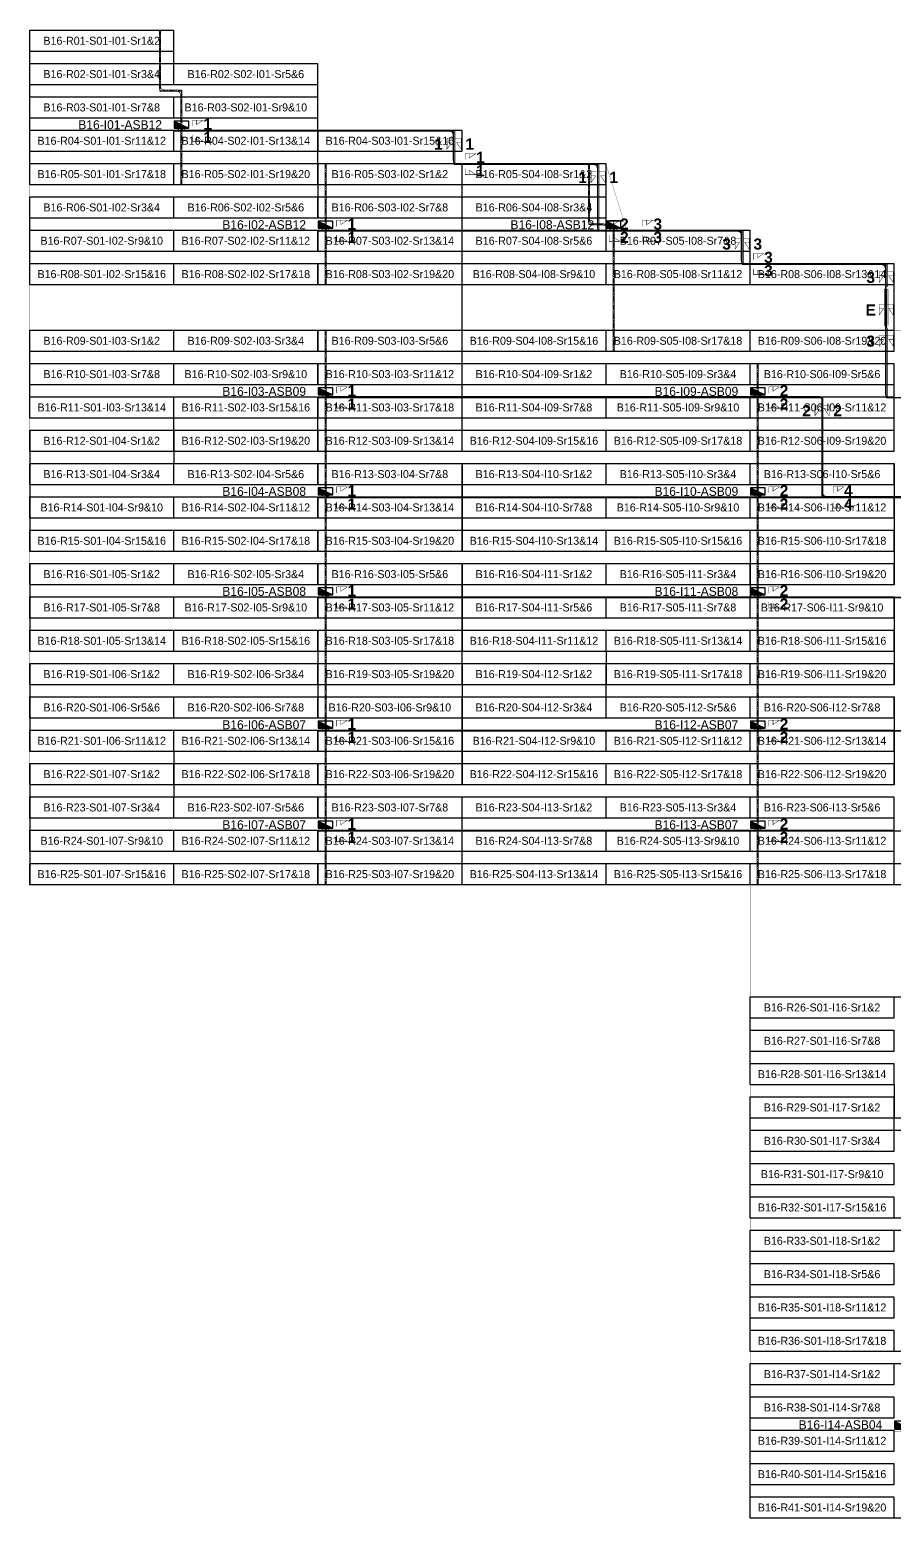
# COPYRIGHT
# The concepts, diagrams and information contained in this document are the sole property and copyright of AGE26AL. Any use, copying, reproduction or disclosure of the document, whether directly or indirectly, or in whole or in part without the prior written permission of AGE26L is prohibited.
# Model space of a CAD drawing. Header units: metres. Extents: x 530441 to 531186, y 2674002 to 2674337.
# Drawn here: x 530440.8 to 530635.2, y 2674001.8 to 2674336.7 of the extents above; entities that cross this region are included whole.
import ezdxf
from ezdxf.enums import TextEntityAlignment as Align

# ---------------------------------------------------------------- set-up
doc = ezdxf.new("R2010")
doc.units = ezdxf.units.M
doc.linetypes.add('CENTER', pattern=[2, 1.25, -0.25, 0.25, -0.25])
for name, color, linetype in [('300mm Hume Pipe', 74, 'Continuous'), ('DC Trench BL-16', 40, 'Continuous'), ('E-Inverter Grouping', 2, 'Continuous'), ('Excavation', 7, 'Continuous'), ('Inverter Block-16', 7, 'Continuous'), ('LT Cable(AG) INV to LT Panel BL-16', 2, 'Continuous'), ('Messenger Wire Block-16 (Master Path)', 30, 'Continuous'), ('Messenger Wire Block-16 (MW Path)', 191, 'Continuous'), ('Messenger Wire Exc Link', 7, 'Continuous'), ('MMS Table Block-16', 8, 'Continuous'), ('Plan Line - DC BL-16', 40, 'Continuous'), ('Section Marking BL-16', 2, 'Continuous'), ('Trench (AC)-BL16', 14, 'Continuous')]:
    doc.layers.add(name, color=color, linetype=linetype)
doc.layers.add('Boundary-12.5 MW Block', color=6, linetype='Continuous', lineweight=9)
doc.layers.add('PILE', color=1, linetype='Continuous', lineweight=15)
doc.styles.add('BoldTextStyle', font='arialbd.ttf')
doc.styles.get("Standard").update_dxf_attribs({"font": 'Adani Regular.ttf'})

# ---------------------------------------------------------------- blocks, each defined once
blk = doc.blocks.new('MMS Table (32.292 x 4.788)')
at = {"color": 0}
blk.add_lwpolyline([(0, -0.002), (0, 4.786), (32.292, 4.786), (32.292, -0.002)], close=True, dxfattribs=at)
at = {"color": 7}
blk.add_attdef('ID1', text='', height=1.8, dxfattribs=at).set_placement((16.146, 2.392), align=Align.MIDDLE_CENTER)
blk = doc.blocks.new('Inverter Block')
h = blk.add_hatch(color=0)
h.dxf.hatch_style = 1
h.paths.add_polyline_path([(-1.46, 2.27), (-1.46, 0.85), (1.46, 0.85)])
at = {"color": 0}
blk.add_lwpolyline([(1.46, 2.27), (-1.46, 2.27), (-1.46, 0.85), (1.46, 0.85)], close=True, dxfattribs=at)
blk.add_lwpolyline([(-1.46, 2.27), (1.46, 0.85)], dxfattribs=at)
at = {"layer": 'PILE'}
for centre in [(-0.61, 0.85), (0.61, 0.85)]:
    blk.add_circle(centre, 0.156, dxfattribs=at)
at = {"color": 7}
blk.add_attdef('ID', (-1.46, 3.01), '', height=1.8, dxfattribs=at)

msp = doc.modelspace()

# ---------------------------------------------------------------- hatches: boundary and pattern name
at = {"layer": '300mm Hume Pipe'}
h = msp.add_hatch(dxfattribs=at)
h.set_pattern_fill('ANSI37', color=74, scale=0.1)
h.set_pattern_definition([(45, (-8.90977, 0), (-0.224506403027, 0.224506403027), []), (135, (-8.90977, 0), (-0.224506403027, -0.224506403027), [])])
h.paths.add_polyline_path([(530633.19, 2674270.32), (530633.49, 2674270.32), (530633.49, 2674278.03), (530633.19, 2674278.03)])

# ---------------------------------------------------------------- linework, layer by layer
at = {"layer": '300mm Hume Pipe', "color": 74}
msp.add_lwpolyline([(530633.19, 2674270.32), (530633.49, 2674270.32), (530633.49, 2674278.03), (530633.19, 2674278.03)], close=True, dxfattribs=at)
at = {"layer": 'Boundary-12.5 MW Block', "const_width": 0.05}
msp.add_lwpolyline([(530797.04, 2674001.79), (530602.78, 2674001.79), (530602.78, 2674144.29), (530440.82, 2674144.29), (530440.82, 2674336.58), (530473.12, 2674336.58), (530473.12, 2674329.08), (530505.51, 2674329.08), (530505.51, 2674314.08), (530537.9, 2674314.08), (530537.9, 2674306.58), (530570.29, 2674306.58), (530574.99, 2674291.58), (530602.68, 2674291.58), (530602.68, 2674284.08), (530635.08, 2674284.08), (530635.08, 2674269.08), (530667.47, 2674269.08)], dxfattribs=at)
at = {"layer": 'DC Trench BL-16', "color": 40, "const_width": 0.15}
for points in [[(530475.05, 2674322.93), (530474.9, 2674323.08), (530471.1, 2674323.08, -0.414214), (530470.2, 2674323.98), (530470.2, 2674336.58), (530469.91, 2674336.58), (530469.91, 2674323.68, 0.414214), (530470.81, 2674322.78), (530473.85, 2674322.78, -0.414214), (530474.75, 2674321.88), (530474.75, 2674301.79), (530475.05, 2674301.79)], [(530572.23, 2674292.78), (530572.08, 2674292.93), (530567.52, 2674293.05, -0.406104), (530566.65, 2674293.95), (530566.65, 2674306.58), (530566.35, 2674306.58), (530566.35, 2674293.66, 0.406264), (530567.22, 2674292.76), (530571.05, 2674292.65, -0.406264), (530571.93, 2674291.76), (530571.93, 2674264.29), (530572.23, 2674264.29)]]:
    msp.add_lwpolyline(points, format="xyb", close=True, dxfattribs=at)
for points in [[(530507.44, 2674306.58), (530507.15, 2674306.58), (530507.15, 2674279.29), (530507.44, 2674279.29)], [(530507.44, 2674269.08), (530507.15, 2674269.08), (530507.15, 2674144.29), (530507.44, 2674144.29)], [(530604.62, 2674261.58), (530604.32, 2674261.58), (530604.32, 2674144.29), (530604.62, 2674144.29)]]:
    msp.add_lwpolyline(points, close=True, dxfattribs=at)
at = {"layer": 'E-Inverter Grouping', "color": 3}
for points in [[(530505.51, 2674314.08), (530537.9, 2674314.08), (530537.9, 2674309.29), (530505.51, 2674309.29), (530505.51, 2674301.79), (530440.82, 2674301.79), (530440.82, 2674336.58), (530473.12, 2674336.58), (530473.12, 2674329.08), (530505.51, 2674329.08)], [(530440.82, 2674279.29), (530440.82, 2674299.08), (530505.61, 2674299.08), (530505.61, 2674306.58), (530537.9, 2674306.58), (530537.9, 2674279.29)], [(530602.68, 2674284.08), (530635.08, 2674284.08), (530635.08, 2674264.29), (530538, 2674264.29), (530538, 2674306.58), (530570.29, 2674306.58), (530570.29, 2674291.58), (530602.68, 2674291.58)], [(530537.9, 2674269.08), (530537.9, 2674249.29), (530505.51, 2674249.29), (530505.51, 2674241.79), (530473.22, 2674241.79), (530473.22, 2674249.29), (530440.82, 2674249.29), (530440.82, 2674269.08)], [(530635.08, 2674241.79), (530505.61, 2674241.79), (530505.61, 2674246.58), (530538, 2674246.58), (530538, 2674261.58), (530635.08, 2674261.58)], [(530440.87, 2674246.58), (530473.17, 2674246.58), (530473.17, 2674239.08), (530537.95, 2674239.08), (530537.95, 2674219.29), (530440.87, 2674219.29)], [(530635.13, 2674211.79), (530602.83, 2674211.79), (530602.83, 2674219.29), (530538.05, 2674219.29), (530538.05, 2674239.08), (530635.13, 2674239.08)], [(530537.95, 2674189.29), (530505.66, 2674189.29), (530505.66, 2674196.79), (530440.87, 2674196.79), (530440.87, 2674216.58), (530537.95, 2674216.58)], [(530602.73, 2674209.08), (530635.13, 2674209.08), (530635.13, 2674189.29), (530570.44, 2674189.29), (530570.44, 2674196.79), (530538.05, 2674196.79), (530538.05, 2674216.58), (530602.73, 2674216.58)], [(530505.56, 2674186.58), (530537.95, 2674186.58), (530537.95, 2674166.79), (530473.27, 2674166.79), (530473.27, 2674174.29), (530440.87, 2674174.29), (530440.87, 2674194.08), (530505.56, 2674194.08)], [(530538.05, 2674194.08), (530570.34, 2674194.08), (530570.34, 2674186.58), (530635.13, 2674186.58), (530635.13, 2674166.79), (530538.05, 2674166.79)], [(530440.87, 2674171.58), (530473.17, 2674171.58), (530473.17, 2674164.08), (530537.95, 2674164.08), (530537.95, 2674144.29), (530440.87, 2674144.29)], [(530635.08, 2674149.08), (530667.47, 2674149.08), (530667.47, 2674144.29), (530538, 2674144.29), (530538, 2674164.08), (530635.08, 2674164.08)]]:
    msp.add_lwpolyline(points, close=True, dxfattribs=at)
at = {"layer": 'E-Inverter Grouping'}
for points in [[(530699.86, 2674091.79), (530635.18, 2674091.79), (530635.18, 2674099.29), (530602.78, 2674099.29), (530602.78, 2674119.08), (530699.86, 2674119.08)], [(530699.86, 2674061.79), (530667.57, 2674061.79), (530667.57, 2674069.29), (530602.78, 2674069.29), (530602.78, 2674096.58), (530635.08, 2674096.58), (530635.08, 2674089.08), (530699.86, 2674089.08)], [(530667.47, 2674059.08), (530699.86, 2674059.08), (530699.86, 2674039.29), (530602.78, 2674039.29), (530602.78, 2674066.58), (530667.47, 2674066.58)], [(530667.47, 2674031.79), (530667.47, 2674001.79), (530602.78, 2674001.79), (530602.78, 2674036.58), (530699.86, 2674036.58), (530699.86, 2674031.79)]]:
    msp.add_lwpolyline(points, close=True, dxfattribs=at)
at = {"layer": 'Excavation', "color": 2, "const_width": 0.1}
msp.add_lwpolyline([(530633.34, 2674270.21), (530633.34, 2674278.17)], dxfattribs=at)
at = {"layer": 'LT Cable(AG) INV to LT Panel BL-16', "color": 5}
for points in [[(530682.74, 2674253.84), (530634.16, 2674253.84, -0.414214), (530633.26, 2674254.74), (530633.26, 2674269.58, 0.010082), (530633.26, 2674269.61), (530633.24, 2674270.19, -0.010082), (530633.24, 2674270.23), (530633.24, 2674278.15, -0.010082), (530633.24, 2674278.19), (530633.26, 2674278.77, 0.010082), (530633.26, 2674278.8), (530633.26, 2674282.94, 0.414214), (530632.36, 2674283.84), (530601.77, 2674283.84, -0.414214), (530600.87, 2674284.74), (530600.87, 2674290.44, 0.414214), (530599.97, 2674291.34), (530569.38, 2674291.34, -0.414214), (530568.48, 2674292.24), (530568.48, 2674305.44, 0.414214), (530567.58, 2674306.34), (530536.99, 2674306.34, -0.414214), (530536.09, 2674307.24), (530536.09, 2674312.94, 0.414214), (530535.19, 2674313.84), (530475.8, 2674313.84, -0.414214), (530474.9, 2674314.74), (530474.9, 2674315.19)], [(530682.71, 2674253.81), (530634.14, 2674253.81, -0.414214), (530633.24, 2674254.71), (530633.24, 2674269.58, 0.010082), (530633.24, 2674269.61), (530633.22, 2674270.19, -0.010082), (530633.21, 2674270.23), (530633.21, 2674278.15, -0.010082), (530633.22, 2674278.19), (530633.24, 2674278.77, 0.010082), (530633.24, 2674278.8), (530633.24, 2674282.91, 0.414214), (530632.34, 2674283.81), (530601.75, 2674283.81, -0.414214), (530600.85, 2674284.71), (530600.85, 2674290.41, 0.414214), (530599.95, 2674291.31), (530508.2, 2674291.31, -0.414214), (530507.3, 2674292.21), (530507.3, 2674292.69)], [(530682.76, 2674253.86), (530634.19, 2674253.86, -0.414214), (530633.29, 2674254.76), (530633.29, 2674269.58, 0.010082), (530633.29, 2674269.61), (530633.27, 2674270.19, -0.010082), (530633.26, 2674270.23), (530633.26, 2674278.15, -0.010082), (530633.27, 2674278.19), (530633.29, 2674278.77, 0.010082), (530633.29, 2674278.8), (530633.29, 2674282.96, 0.414214), (530632.39, 2674283.86), (530601.8, 2674283.86, -0.414214), (530600.9, 2674284.76), (530600.9, 2674290.46, 0.414214), (530600, 2674291.36), (530572.98, 2674291.36, -0.414214), (530572.08, 2674292.26), (530572.08, 2674292.69)]]:
    msp.add_lwpolyline(points, format="xyb", dxfattribs=at)
at = {"layer": 'LT Cable(AG) INV to LT Panel BL-16'}
for points in [[(530690.62, 2674166.8), (530690.49, 2674166.8, -0.148695), (530689.99, 2674166.95), (530688.32, 2674168.07, 0.148695), (530687.82, 2674168.22), (530681.83, 2674168.22, -0.414214), (530680.93, 2674169.12), (530680.93, 2674180.81, -0.010082), (530680.93, 2674180.84), (530680.95, 2674181.42, 0.010082), (530680.95, 2674181.46), (530680.95, 2674230.65, 0.414214), (530680.05, 2674231.55), (530619.94, 2674231.55, -0.414214), (530619.04, 2674232.45), (530619.04, 2674253.15, 0.414214), (530618.14, 2674254.05), (530508.2, 2674254.05, -0.414214), (530507.3, 2674254.95), (530507.3, 2674255.19)], [(530690.62, 2674166.83), (530690.49, 2674166.83, -0.148695), (530689.99, 2674166.98), (530688.32, 2674168.1, 0.148695), (530687.82, 2674168.25), (530681.85, 2674168.25, -0.414214), (530680.95, 2674169.15), (530680.95, 2674180.8, -0.010082), (530680.95, 2674180.84), (530680.97, 2674181.42, 0.010082), (530680.98, 2674181.46), (530680.98, 2674230.67, 0.414214), (530680.08, 2674231.57), (530619.97, 2674231.57, -0.414214), (530619.07, 2674232.47), (530619.07, 2674253.17, 0.414214), (530618.17, 2674254.07), (530605.37, 2674254.07, -0.414214), (530604.47, 2674254.97), (530604.47, 2674255.19)], [(530692.61, 2674166.75), (530690.49, 2674166.75, -0.148695), (530689.99, 2674166.9), (530688.32, 2674168.02, 0.148695), (530687.82, 2674168.17), (530681.78, 2674168.17, -0.414214), (530680.88, 2674169.07), (530680.88, 2674180.81, -0.010082), (530680.88, 2674180.84), (530680.9, 2674181.42, 0.010082), (530680.9, 2674181.46), (530680.9, 2674230.6, 0.414214), (530680, 2674231.5), (530508.2, 2674231.5, -0.414214), (530507.3, 2674232.4), (530507.3, 2674232.69)], [(530690.62, 2674166.78), (530690.49, 2674166.78, -0.148695), (530689.99, 2674166.93), (530688.32, 2674168.05, 0.148695), (530687.82, 2674168.2), (530681.8, 2674168.2, -0.414214), (530680.9, 2674169.1), (530680.9, 2674180.81, -0.010082), (530680.9, 2674180.84), (530680.92, 2674181.42, 0.010082), (530680.93, 2674181.46), (530680.93, 2674230.62, 0.414214), (530680.03, 2674231.52), (530605.37, 2674231.52, -0.414214), (530604.47, 2674232.42), (530604.47, 2674232.69)], [(530692.61, 2674166.68), (530690.49, 2674166.68, -0.148695), (530689.99, 2674166.83), (530688.32, 2674167.95, 0.148695), (530687.82, 2674168.1), (530681.7, 2674168.1, -0.414214), (530680.8, 2674169), (530680.8, 2674180.81, -0.010082), (530680.8, 2674180.84), (530680.82, 2674181.42, 0.010082), (530680.83, 2674181.46), (530680.83, 2674208.02, 0.414214), (530679.93, 2674208.92), (530508.2, 2674208.92, -0.414214), (530507.3, 2674209.82), (530507.3, 2674210.19)], [(530692.61, 2674166.7), (530690.49, 2674166.7, -0.148695), (530689.99, 2674166.85), (530688.32, 2674167.97, 0.148695), (530687.82, 2674168.12), (530681.73, 2674168.12, -0.414214), (530680.83, 2674169.02), (530680.83, 2674180.81, -0.010082), (530680.83, 2674180.84), (530680.85, 2674181.42, 0.010082), (530680.85, 2674181.46), (530680.85, 2674208.05, 0.414214), (530679.95, 2674208.95), (530605.37, 2674208.95, -0.414214), (530604.47, 2674209.85), (530604.47, 2674210.19)], [(530694.76, 2674166.63), (530690.49, 2674166.63, -0.148695), (530689.99, 2674166.78), (530688.32, 2674167.9, 0.148695), (530687.82, 2674168.05), (530681.65, 2674168.05, -0.414214), (530680.75, 2674168.95), (530680.75, 2674180.81, -0.010082), (530680.75, 2674180.84), (530680.77, 2674181.42, 0.010082), (530680.78, 2674181.46), (530680.78, 2674185.47, 0.414214), (530679.88, 2674186.37), (530666.72, 2674186.37, 0.414214), (530665.82, 2674185.47), (530665.82, 2674179.77, -0.414214), (530664.92, 2674178.87), (530508.2, 2674178.87, -0.414214), (530507.3, 2674179.77), (530507.3, 2674180.19)], [(530694.76, 2674166.58), (530690.49, 2674166.58, -0.148695), (530689.99, 2674166.73), (530688.32, 2674167.85, 0.148695), (530687.82, 2674168), (530681.6, 2674168, -0.414214), (530680.7, 2674168.9), (530680.7, 2674180.81, -0.010082), (530680.7, 2674180.85), (530680.72, 2674181.43, 0.010082), (530680.73, 2674181.46), (530680.73, 2674185.42, 0.414214), (530679.83, 2674186.32), (530666.77, 2674186.32, 0.414214), (530665.87, 2674185.42), (530665.87, 2674157.22, -0.414214), (530664.97, 2674156.32), (530508.2, 2674156.32, -0.414214), (530507.3, 2674157.22), (530507.3, 2674157.69)], [(530694.76, 2674166.65), (530690.49, 2674166.65, -0.148695), (530689.99, 2674166.8), (530688.32, 2674167.92, 0.148695), (530687.82, 2674168.07), (530681.68, 2674168.07, -0.414214), (530680.78, 2674168.97), (530680.78, 2674180.81, -0.010082), (530680.78, 2674180.84), (530680.8, 2674181.42, 0.010082), (530680.8, 2674181.46), (530680.8, 2674185.5, 0.414214), (530679.9, 2674186.4), (530666.69, 2674186.4, 0.414214), (530665.79, 2674185.5), (530665.79, 2674179.8, -0.414214), (530664.89, 2674178.9), (530605.37, 2674178.9, -0.414214), (530604.47, 2674179.8), (530604.47, 2674180.19)], [(530694.76, 2674166.6), (530690.49, 2674166.6, -0.148695), (530689.99, 2674166.75), (530688.32, 2674167.87, 0.148695), (530687.82, 2674168.02), (530681.63, 2674168.02, -0.414214), (530680.73, 2674168.92), (530680.73, 2674180.81, -0.010082), (530680.73, 2674180.85), (530680.75, 2674181.42, 0.010082), (530680.75, 2674181.46), (530680.75, 2674185.45, 0.414214), (530679.85, 2674186.35), (530666.74, 2674186.35, 0.414214), (530665.84, 2674185.45), (530665.84, 2674157.25, -0.414214), (530664.94, 2674156.35), (530605.37, 2674156.35, -0.414214), (530604.47, 2674157.25), (530604.47, 2674157.69)]]:
    msp.add_lwpolyline(points, format="xyb", dxfattribs=at)
at = {"layer": 'Messenger Wire Block-16 (Master Path)'}
for points in [[(530473.22, 2674313.94), (530536.19, 2674313.94)], [(530536.19, 2674306.44), (530536.19, 2674313.94)], [(530536.19, 2674306.44), (530568.58, 2674306.44)], [(530568.58, 2674291.44), (530568.58, 2674306.44)], [(530505.61, 2674291.44), (530600.97, 2674291.44)], [(530600.97, 2674283.94), (530600.97, 2674291.44)], [(530600.97, 2674283.94), (530633.36, 2674283.94)], [(530633.36, 2674278.78), (530633.36, 2674283.94)], [(530633.36, 2674253.94), (530633.36, 2674269.6)], [(530505.61, 2674253.94), (530618.93, 2674253.94)], [(530618.93, 2674231.44), (530618.93, 2674253.94)], [(530633.36, 2674253.94), (530683.74, 2674253.94)], [(530505.61, 2674231.44), (530680.84, 2674231.44)], [(530505.61, 2674208.94), (530680.84, 2674208.94)], [(530505.61, 2674178.94), (530665.76, 2674178.94)], [(530505.61, 2674156.44), (530665.76, 2674156.44)]]:
    msp.add_lwpolyline(points, dxfattribs=at)
at = {"layer": 'Messenger Wire Block-16 (MW Path)', "const_width": 0.1}
for points in [[(530473.22, 2674313.94), (530536.19, 2674313.94)], [(530536.44, 2674306.44), (530536.44, 2674313.94)], [(530536.19, 2674306.44), (530568.58, 2674306.44)], [(530568.83, 2674291.44), (530568.83, 2674306.44)], [(530505.61, 2674291.44), (530600.97, 2674291.44)], [(530601.22, 2674283.94), (530601.22, 2674291.44)], [(530600.97, 2674283.94), (530633.36, 2674283.94)], [(530633.61, 2674278.78), (530633.61, 2674283.94)], [(530633.61, 2674253.94), (530633.61, 2674269.6)], [(530505.61, 2674253.94), (530618.93, 2674253.94)], [(530619.18, 2674231.44), (530619.18, 2674253.94)], [(530633.36, 2674253.94), (530683.74, 2674253.94)], [(530505.61, 2674231.44), (530680.84, 2674231.44)], [(530505.61, 2674208.94), (530680.84, 2674208.94)], [(530505.61, 2674178.94), (530665.76, 2674178.94)], [(530505.61, 2674156.44), (530665.76, 2674156.44)], [(530635.18, 2674021.69), (530636.86, 2674021.69)], [(530635.18, 2674021.19), (531120.96, 2674021.19)]]:
    msp.add_lwpolyline(points, dxfattribs=at)
at = {"layer": 'Messenger Wire Exc Link'}
for points in [[(530633.34, 2674278.17), (530633.36, 2674278.78)], [(530633.34, 2674270.21), (530633.36, 2674269.6)]]:
    msp.add_lwpolyline(points, dxfattribs=at)
at = {"layer": 'Plan Line - DC BL-16', "color": 6, "linetype": 'CENTER'}
for points in [[(530470.06, 2674336.58), (530470.06, 2674322.93)], [(530470.06, 2674322.93), (530474.9, 2674322.93)], [(530474.9, 2674322.93), (530474.9, 2674301.79)], [(530507.3, 2674306.58), (530507.3, 2674279.29)], [(530566.5, 2674306.58), (530566.5, 2674292.93)], [(530566.5, 2674292.93), (530572.08, 2674292.78)], [(530572.08, 2674292.78), (530572.08, 2674264.29)], [(530507.3, 2674269.08), (530507.3, 2674144.29)], [(530604.47, 2674261.58), (530604.47, 2674144.29)]]:
    msp.add_lwpolyline(points, dxfattribs=at)
at = {"layer": 'Section Marking BL-16', "color": 94, "lineweight": 35, "true_color": 0x00a500, "const_width": 0.1}
for points in [[(530477.4, 2674314.94), (530477.4, 2674316.33), (530479.8, 2674316.33), (530478.32, 2674315.32), (530478.32, 2674316.33)], [(530477.4, 2674312.94), (530477.4, 2674311.55), (530479.8, 2674311.55), (530478.32, 2674312.56), (530478.32, 2674311.55)], [(530535.99, 2674312.19), (530534.6, 2674312.19), (530534.6, 2674309.79), (530535.61, 2674311.27), (530534.6, 2674311.27)], [(530536.39, 2674312.19), (530537.78, 2674312.19), (530537.78, 2674309.79), (530536.77, 2674311.27), (530537.78, 2674311.27)], [(530538.69, 2674307.44), (530538.69, 2674308.83), (530541.09, 2674308.83), (530539.61, 2674307.82), (530539.61, 2674308.83)], [(530538.69, 2674305.44), (530538.69, 2674304.05), (530541.09, 2674304.05), (530539.61, 2674305.06), (530539.61, 2674304.05)], [(530568.38, 2674304.69), (530566.99, 2674304.69), (530566.99, 2674302.29), (530568, 2674303.77), (530566.99, 2674303.77)], [(530568.78, 2674304.69), (530570.17, 2674304.69), (530570.17, 2674302.29), (530569.16, 2674303.77), (530570.17, 2674303.77)], [(530509.8, 2674292.44), (530509.8, 2674293.83), (530512.2, 2674293.83), (530510.72, 2674292.82), (530510.72, 2674293.83)], [(530571.08, 2674292.44), (530571.08, 2674293.83), (530573.48, 2674293.83), (530572, 2674292.82), (530572, 2674293.83)], [(530578.58, 2674292.44), (530578.58, 2674293.83), (530580.98, 2674293.83), (530579.5, 2674292.82), (530579.5, 2674293.83)], [(530509.8, 2674290.44), (530509.8, 2674289.05), (530512.2, 2674289.05), (530510.72, 2674290.06), (530510.72, 2674289.05)], [(530571.08, 2674290.44), (530571.08, 2674289.05), (530573.48, 2674289.05), (530572, 2674290.06), (530572, 2674289.05)], [(530578.58, 2674290.44), (530578.58, 2674289.05), (530580.98, 2674289.05), (530579.5, 2674290.06), (530579.5, 2674289.05)], [(530600.77, 2674289.69), (530599.38, 2674289.69), (530599.38, 2674287.29), (530600.39, 2674288.77), (530599.38, 2674288.77)], [(530601.17, 2674289.69), (530602.56, 2674289.69), (530602.56, 2674287.29), (530601.55, 2674288.77), (530602.56, 2674288.77)], [(530603.47, 2674284.94), (530603.47, 2674286.33), (530605.87, 2674286.33), (530604.39, 2674285.32), (530604.39, 2674286.33)], [(530603.47, 2674282.94), (530603.47, 2674281.55), (530605.87, 2674281.55), (530604.39, 2674282.56), (530604.39, 2674281.55)], [(530633.16, 2674282.19), (530631.77, 2674282.19), (530631.77, 2674279.79), (530632.78, 2674281.27), (530631.77, 2674281.27)], [(530633.56, 2674282.19), (530634.95, 2674282.19), (530634.95, 2674279.79), (530633.94, 2674281.27), (530634.95, 2674281.27)], [(530633.16, 2674274.86), (530631.77, 2674274.86), (530631.77, 2674272.46), (530632.78, 2674273.94), (530631.77, 2674273.94)], [(530633.56, 2674274.86), (530634.95, 2674274.86), (530634.95, 2674272.46), (530633.94, 2674273.94), (530634.95, 2674273.94)], [(530633.16, 2674267.85), (530631.77, 2674267.85), (530631.77, 2674265.45), (530632.78, 2674266.93), (530631.77, 2674266.93)], [(530633.56, 2674267.85), (530634.95, 2674267.85), (530634.95, 2674265.45), (530633.94, 2674266.93), (530634.95, 2674266.93)], [(530509.8, 2674254.94), (530509.8, 2674256.33), (530512.2, 2674256.33), (530510.72, 2674255.32), (530510.72, 2674256.33)], [(530606.97, 2674254.94), (530606.97, 2674256.33), (530609.37, 2674256.33), (530607.89, 2674255.32), (530607.89, 2674256.33)], [(530509.8, 2674252.94), (530509.8, 2674251.55), (530512.2, 2674251.55), (530510.72, 2674252.56), (530510.72, 2674251.55)], [(530606.97, 2674252.94), (530606.97, 2674251.55), (530609.37, 2674251.55), (530607.89, 2674252.56), (530607.89, 2674251.55)], [(530618.73, 2674252.19), (530617.34, 2674252.19), (530617.34, 2674249.79), (530618.35, 2674251.27), (530617.34, 2674251.27)], [(530619.13, 2674252.19), (530620.52, 2674252.19), (530620.52, 2674249.79), (530619.51, 2674251.27), (530620.52, 2674251.27)], [(530509.8, 2674232.44), (530509.8, 2674233.83), (530512.2, 2674233.83), (530510.72, 2674232.82), (530510.72, 2674233.83)], [(530606.97, 2674232.44), (530606.97, 2674233.83), (530609.37, 2674233.83), (530607.89, 2674232.82), (530607.89, 2674233.83)], [(530621.43, 2674232.44), (530621.43, 2674233.83), (530623.83, 2674233.83), (530622.35, 2674232.82), (530622.35, 2674233.83)], [(530509.8, 2674230.44), (530509.8, 2674229.05), (530512.2, 2674229.05), (530510.72, 2674230.06), (530510.72, 2674229.05)], [(530606.97, 2674230.44), (530606.97, 2674229.05), (530609.37, 2674229.05), (530607.89, 2674230.06), (530607.89, 2674229.05)], [(530621.43, 2674230.44), (530621.43, 2674229.05), (530623.83, 2674229.05), (530622.35, 2674230.06), (530622.35, 2674229.05)], [(530509.8, 2674209.94), (530509.8, 2674211.33), (530512.2, 2674211.33), (530510.72, 2674210.32), (530510.72, 2674211.33)], [(530606.97, 2674209.94), (530606.97, 2674211.33), (530609.37, 2674211.33), (530607.89, 2674210.32), (530607.89, 2674211.33)], [(530509.8, 2674207.94), (530509.8, 2674206.55), (530512.2, 2674206.55), (530510.72, 2674207.56), (530510.72, 2674206.55)], [(530606.97, 2674207.94), (530606.97, 2674206.55), (530609.37, 2674206.55), (530607.89, 2674207.56), (530607.89, 2674206.55)], [(530509.8, 2674179.94), (530509.8, 2674181.33), (530512.2, 2674181.33), (530510.72, 2674180.32), (530510.72, 2674181.33)], [(530606.97, 2674179.94), (530606.97, 2674181.33), (530609.37, 2674181.33), (530607.89, 2674180.32), (530607.89, 2674181.33)], [(530509.8, 2674177.94), (530509.8, 2674176.55), (530512.2, 2674176.55), (530510.72, 2674177.56), (530510.72, 2674176.55)], [(530606.97, 2674177.94), (530606.97, 2674176.55), (530609.37, 2674176.55), (530607.89, 2674177.56), (530607.89, 2674176.55)], [(530509.8, 2674157.44), (530509.8, 2674158.83), (530512.2, 2674158.83), (530510.72, 2674157.82), (530510.72, 2674158.83)], [(530606.97, 2674157.44), (530606.97, 2674158.83), (530609.37, 2674158.83), (530607.89, 2674157.82), (530607.89, 2674158.83)], [(530509.8, 2674155.44), (530509.8, 2674154.05), (530512.2, 2674154.05), (530510.72, 2674155.06), (530510.72, 2674154.05)], [(530606.97, 2674155.44), (530606.97, 2674154.05), (530609.37, 2674154.05), (530607.89, 2674155.06), (530607.89, 2674154.05)]]:
    msp.add_lwpolyline(points, dxfattribs=at)
at = {"layer": 'Trench (AC)-BL16'}
msp.add_lwpolyline([(530633.79, 2674278.17, 0.1, 0.1, 0), (530632.89, 2674278.17, 0.1, 0.1, 0), (530632.89, 2674270.21, 0.1, 0.1, 0), (530633.79, 2674270.21, 0.1, 0.1, 0)], format="xyseb", close=True, dxfattribs=at)

# ---------------------------------------------------------------- block references
at = {"layer": 'Inverter Block-16'}
ref = msp.add_blockref('Inverter Block', (530474.9, 2674313.53), dxfattribs=dict(at, xscale=1.124999999976148, yscale=1.124999999976148, zscale=1.124999999976148))
ref.add_attrib('ID', 'B16-I01-ASB12', (530451.7, 2674314.28), dxfattribs={"layer": '0', "color": 7, "height": 2.025})
ref = msp.add_blockref('Inverter Block', (530507.3, 2674291.03), dxfattribs=dict(at, xscale=1.124999999976148, yscale=1.124999999976148, zscale=1.124999999976148))
ref.add_attrib('ID', 'B16-I02-ASB12', (530484.09, 2674291.78), dxfattribs={"layer": '0', "color": 7, "height": 2.025})
ref = msp.add_blockref('Inverter Block', (530572.08, 2674291.03), dxfattribs=dict(at, xscale=1.124999999976148, yscale=1.124999999976148, zscale=1.124999999976148))
ref.add_attrib('ID', 'B16-I08-ASB12', (530548.87, 2674291.78), dxfattribs={"layer": '0', "color": 7, "height": 2.025})
ref = msp.add_blockref('Inverter Block', (530507.3, 2674253.53), dxfattribs=dict(at, xscale=1.124999999976148, yscale=1.124999999976148, zscale=1.124999999976148))
ref.add_attrib('ID', 'B16-I03-ASB09', (530484.09, 2674254.28), dxfattribs={"layer": '0', "color": 7, "height": 2.025})
ref = msp.add_blockref('Inverter Block', (530604.47, 2674253.53), dxfattribs=dict(at, xscale=1.124999999976148, yscale=1.124999999976148, zscale=1.124999999976148))
ref.add_attrib('ID', 'B16-I09-ASB09', (530581.26, 2674254.28), dxfattribs={"layer": '0', "color": 7, "height": 2.025})
ref = msp.add_blockref('Inverter Block', (530507.3, 2674231.03), dxfattribs=dict(at, xscale=1.124999999976148, yscale=1.124999999976148, zscale=1.124999999976148))
ref.add_attrib('ID', 'B16-I04-ASB08', (530484.09, 2674231.78), dxfattribs={"layer": '0', "color": 7, "height": 2.025})
ref = msp.add_blockref('Inverter Block', (530604.47, 2674231.03), dxfattribs=dict(at, xscale=1.124999999976148, yscale=1.124999999976148, zscale=1.124999999976148))
ref.add_attrib('ID', 'B16-I10-ASB09', (530581.26, 2674231.78), dxfattribs={"layer": '0', "color": 7, "height": 2.025})
ref = msp.add_blockref('Inverter Block', (530507.3, 2674208.53), dxfattribs=dict(at, xscale=1.124999999976148, yscale=1.124999999976148, zscale=1.124999999976148))
ref.add_attrib('ID', 'B16-I05-ASB08', (530484.09, 2674209.28), dxfattribs={"layer": '0', "color": 7, "height": 2.025})
ref = msp.add_blockref('Inverter Block', (530604.47, 2674208.53), dxfattribs=dict(at, xscale=1.124999999976148, yscale=1.124999999976148, zscale=1.124999999976148))
ref.add_attrib('ID', 'B16-I11-ASB08', (530581.26, 2674209.28), dxfattribs={"layer": '0', "color": 7, "height": 2.025})
ref = msp.add_blockref('Inverter Block', (530507.3, 2674178.53), dxfattribs=dict(at, xscale=1.124999999976148, yscale=1.124999999976148, zscale=1.124999999976148))
ref.add_attrib('ID', 'B16-I06-ASB07', (530484.09, 2674179.28), dxfattribs={"layer": '0', "color": 7, "height": 2.025})
ref = msp.add_blockref('Inverter Block', (530604.47, 2674178.53), dxfattribs=dict(at, xscale=1.124999999976148, yscale=1.124999999976148, zscale=1.124999999976148))
ref.add_attrib('ID', 'B16-I12-ASB07', (530581.26, 2674179.28), dxfattribs={"layer": '0', "color": 7, "height": 2.025})
ref = msp.add_blockref('Inverter Block', (530507.3, 2674156.03), dxfattribs=dict(at, xscale=1.124999999976148, yscale=1.124999999976148, zscale=1.124999999976148))
ref.add_attrib('ID', 'B16-I07-ASB07', (530484.09, 2674156.78), dxfattribs={"layer": '0', "color": 7, "height": 2.025})
ref = msp.add_blockref('Inverter Block', (530604.47, 2674156.03), dxfattribs=dict(at, xscale=1.124999999976148, yscale=1.124999999976148, zscale=1.124999999976148))
ref.add_attrib('ID', 'B16-I13-ASB07', (530581.26, 2674156.78), dxfattribs={"layer": '0', "color": 7, "height": 2.025})
ref = msp.add_blockref('Inverter Block', (530636.86, 2674021.03), dxfattribs=dict(at, xscale=1.124999999976148, yscale=1.124999999976148, zscale=1.124999999976148))
ref.add_attrib('ID', 'B16-I14-ASB04', (530613.66, 2674021.78), dxfattribs={"layer": '0', "color": 7, "height": 2.025})
at = {"layer": 'MMS Table Block-16'}
for p, values in [((530440.82, 2674331.79), {'ID1': 'B16-R01-S01-I01-Sr1&2'}), ((530440.82, 2674324.29), {'ID1': 'B16-R02-S01-I01-Sr3&4'}), ((530473.22, 2674324.29), {'ID1': 'B16-R02-S02-I01-Sr5&6'}), ((530440.82, 2674316.79), {'ID1': 'B16-R03-S01-I01-Sr7&8'}), ((530473.22, 2674316.79), {'ID1': 'B16-R03-S02-I01-Sr9&10'}), ((530440.82, 2674309.29), {'ID1': 'B16-R04-S01-I01-Sr11&12'}), ((530473.22, 2674309.29), {'ID1': 'B16-R04-S02-I01-Sr13&14'}), ((530505.61, 2674309.29), {'ID1': 'B16-R04-S03-I01-Sr15&16'}), ((530440.82, 2674301.79), {'ID1': 'B16-R05-S01-I01-Sr17&18'}), ((530473.22, 2674301.79), {'ID1': 'B16-R05-S02-I01-Sr19&20'}), ((530505.61, 2674301.79), {'ID1': 'B16-R05-S03-I02-Sr1&2'}), ((530538, 2674301.79), {'ID1': 'B16-R05-S04-I08-Sr1&2'}), ((530440.82, 2674294.29), {'ID1': 'B16-R06-S01-I02-Sr3&4'}), ((530473.22, 2674294.29), {'ID1': 'B16-R06-S02-I02-Sr5&6'}), ((530505.61, 2674294.29), {'ID1': 'B16-R06-S03-I02-Sr7&8'}), ((530538, 2674294.29), {'ID1': 'B16-R06-S04-I08-Sr3&4'}), ((530440.82, 2674286.79), {'ID1': 'B16-R07-S01-I02-Sr9&10'}), ((530473.22, 2674286.79), {'ID1': 'B16-R07-S02-I02-Sr11&12'}), ((530505.61, 2674286.79), {'ID1': 'B16-R07-S03-I02-Sr13&14'}), ((530538, 2674286.79), {'ID1': 'B16-R07-S04-I08-Sr5&6'}), ((530570.39, 2674286.79), {'ID1': 'B16-R07-S05-I08-Sr7&8'}), ((530440.82, 2674279.29), {'ID1': 'B16-R08-S01-I02-Sr15&16'}), ((530473.22, 2674279.29), {'ID1': 'B16-R08-S02-I02-Sr17&18'}), ((530505.61, 2674279.29), {'ID1': 'B16-R08-S03-I02-Sr19&20'}), ((530538, 2674279.29), {'ID1': 'B16-R08-S04-I08-Sr9&10'}), ((530570.39, 2674279.29), {'ID1': 'B16-R08-S05-I08-Sr11&12'}), ((530602.78, 2674279.29), {'ID1': 'B16-R08-S06-I08-Sr13&14'}), ((530440.82, 2674264.29), {'ID1': 'B16-R09-S01-I03-Sr1&2'}), ((530473.22, 2674264.29), {'ID1': 'B16-R09-S02-I03-Sr3&4'}), ((530505.61, 2674264.29), {'ID1': 'B16-R09-S03-I03-Sr5&6'}), ((530538, 2674264.29), {'ID1': 'B16-R09-S04-I08-Sr15&16'}), ((530570.39, 2674264.29), {'ID1': 'B16-R09-S05-I08-Sr17&18'}), ((530602.78, 2674264.29), {'ID1': 'B16-R09-S06-I08-Sr19&20'}), ((530440.82, 2674256.79), {'ID1': 'B16-R10-S01-I03-Sr7&8'}), ((530473.22, 2674256.79), {'ID1': 'B16-R10-S02-I03-Sr9&10'}), ((530505.61, 2674256.79), {'ID1': 'B16-R10-S03-I03-Sr11&12'}), ((530538, 2674256.79), {'ID1': 'B16-R10-S04-I09-Sr1&2'}), ((530570.39, 2674256.79), {'ID1': 'B16-R10-S05-I09-Sr3&4'}), ((530602.78, 2674256.79), {'ID1': 'B16-R10-S06-I09-Sr5&6'}), ((530440.82, 2674249.29), {'ID1': 'B16-R11-S01-I03-Sr13&14'}), ((530473.22, 2674249.29), {'ID1': 'B16-R11-S02-I03-Sr15&16'}), ((530505.61, 2674249.29), {'ID1': 'B16-R11-S03-I03-Sr17&18'}), ((530538, 2674249.29), {'ID1': 'B16-R11-S04-I09-Sr7&8'}), ((530570.39, 2674249.29), {'ID1': 'B16-R11-S05-I09-Sr9&10'}), ((530602.78, 2674249.29), {'ID1': 'B16-R11-S06-I09-Sr11&12'}), ((530440.82, 2674241.79), {'ID1': 'B16-R12-S01-I04-Sr1&2'}), ((530473.22, 2674241.79), {'ID1': 'B16-R12-S02-I03-Sr19&20'}), ((530505.61, 2674241.79), {'ID1': 'B16-R12-S03-I09-Sr13&14'}), ((530538, 2674241.79), {'ID1': 'B16-R12-S04-I09-Sr15&16'}), ((530570.39, 2674241.79), {'ID1': 'B16-R12-S05-I09-Sr17&18'}), ((530602.78, 2674241.79), {'ID1': 'B16-R12-S06-I09-Sr19&20'}), ((530440.82, 2674234.29), {'ID1': 'B16-R13-S01-I04-Sr3&4'}), ((530473.22, 2674234.29), {'ID1': 'B16-R13-S02-I04-Sr5&6'}), ((530505.61, 2674234.29), {'ID1': 'B16-R13-S03-I04-Sr7&8'}), ((530538, 2674234.29), {'ID1': 'B16-R13-S04-I10-Sr1&2'}), ((530570.39, 2674234.29), {'ID1': 'B16-R13-S05-I10-Sr3&4'}), ((530602.78, 2674234.29), {'ID1': 'B16-R13-S06-I10-Sr5&6'}), ((530440.82, 2674226.79), {'ID1': 'B16-R14-S01-I04-Sr9&10'}), ((530473.22, 2674226.79), {'ID1': 'B16-R14-S02-I04-Sr11&12'}), ((530505.61, 2674226.79), {'ID1': 'B16-R14-S03-I04-Sr13&14'}), ((530538, 2674226.79), {'ID1': 'B16-R14-S04-I10-Sr7&8'}), ((530570.39, 2674226.79), {'ID1': 'B16-R14-S05-I10-Sr9&10'}), ((530602.78, 2674226.79), {'ID1': 'B16-R14-S06-I10-Sr11&12'}), ((530440.82, 2674219.29), {'ID1': 'B16-R15-S01-I04-Sr15&16'}), ((530473.22, 2674219.29), {'ID1': 'B16-R15-S02-I04-Sr17&18'}), ((530505.61, 2674219.29), {'ID1': 'B16-R15-S03-I04-Sr19&20'}), ((530538, 2674219.29), {'ID1': 'B16-R15-S04-I10-Sr13&14'}), ((530570.39, 2674219.29), {'ID1': 'B16-R15-S05-I10-Sr15&16'}), ((530602.78, 2674219.29), {'ID1': 'B16-R15-S06-I10-Sr17&18'}), ((530440.82, 2674211.79), {'ID1': 'B16-R16-S01-I05-Sr1&2'}), ((530473.22, 2674211.79), {'ID1': 'B16-R16-S02-I05-Sr3&4'}), ((530505.61, 2674211.79), {'ID1': 'B16-R16-S03-I05-Sr5&6'}), ((530538, 2674211.79), {'ID1': 'B16-R16-S04-I11-Sr1&2'}), ((530570.39, 2674211.79), {'ID1': 'B16-R16-S05-I11-Sr3&4'}), ((530602.78, 2674211.79), {'ID1': 'B16-R16-S06-I10-Sr19&20'}), ((530440.82, 2674204.29), {'ID1': 'B16-R17-S01-I05-Sr7&8'}), ((530473.22, 2674204.29), {'ID1': 'B16-R17-S02-I05-Sr9&10'}), ((530505.61, 2674204.29), {'ID1': 'B16-R17-S03-I05-Sr11&12'}), ((530538, 2674204.29), {'ID1': 'B16-R17-S04-I11-Sr5&6'}), ((530570.39, 2674204.29), {'ID1': 'B16-R17-S05-I11-Sr7&8'}), ((530602.78, 2674204.29), {'ID1': 'B16-R17-S06-I11-Sr9&10'}), ((530440.82, 2674196.79), {'ID1': 'B16-R18-S01-I05-Sr13&14'}), ((530473.22, 2674196.79), {'ID1': 'B16-R18-S02-I05-Sr15&16'}), ((530505.61, 2674196.79), {'ID1': 'B16-R18-S03-I05-Sr17&18'}), ((530538, 2674196.79), {'ID1': 'B16-R18-S04-I11-Sr11&12'}), ((530570.39, 2674196.79), {'ID1': 'B16-R18-S05-I11-Sr13&14'}), ((530602.78, 2674196.79), {'ID1': 'B16-R18-S06-I11-Sr15&16'}), ((530440.82, 2674189.29), {'ID1': 'B16-R19-S01-I06-Sr1&2'}), ((530473.22, 2674189.29), {'ID1': 'B16-R19-S02-I06-Sr3&4'}), ((530505.61, 2674189.29), {'ID1': 'B16-R19-S03-I05-Sr19&20'}), ((530538, 2674189.29), {'ID1': 'B16-R19-S04-I12-Sr1&2'}), ((530570.39, 2674189.29), {'ID1': 'B16-R19-S05-I11-Sr17&18'}), ((530602.78, 2674189.29), {'ID1': 'B16-R19-S06-I11-Sr19&20'}), ((530440.82, 2674181.79), {'ID1': 'B16-R20-S01-I06-Sr5&6'}), ((530473.22, 2674181.79), {'ID1': 'B16-R20-S02-I06-Sr7&8'}), ((530505.61, 2674181.79), {'ID1': 'B16-R20-S03-I06-Sr9&10'}), ((530538, 2674181.79), {'ID1': 'B16-R20-S04-I12-Sr3&4'}), ((530570.39, 2674181.79), {'ID1': 'B16-R20-S05-I12-Sr5&6'}), ((530602.78, 2674181.79), {'ID1': 'B16-R20-S06-I12-Sr7&8'}), ((530440.82, 2674174.29), {'ID1': 'B16-R21-S01-I06-Sr11&12'}), ((530473.22, 2674174.29), {'ID1': 'B16-R21-S02-I06-Sr13&14'}), ((530505.61, 2674174.29), {'ID1': 'B16-R21-S03-I06-Sr15&16'}), ((530538, 2674174.29), {'ID1': 'B16-R21-S04-I12-Sr9&10'}), ((530570.39, 2674174.29), {'ID1': 'B16-R21-S05-I12-Sr11&12'}), ((530602.78, 2674174.29), {'ID1': 'B16-R21-S06-I12-Sr13&14'}), ((530440.82, 2674166.79), {'ID1': 'B16-R22-S01-I07-Sr1&2'}), ((530473.22, 2674166.79), {'ID1': 'B16-R22-S02-I06-Sr17&18'}), ((530505.61, 2674166.79), {'ID1': 'B16-R22-S03-I06-Sr19&20'}), ((530538, 2674166.79), {'ID1': 'B16-R22-S04-I12-Sr15&16'}), ((530570.39, 2674166.79), {'ID1': 'B16-R22-S05-I12-Sr17&18'}), ((530602.78, 2674166.79), {'ID1': 'B16-R22-S06-I12-Sr19&20'}), ((530440.82, 2674159.29), {'ID1': 'B16-R23-S01-I07-Sr3&4'}), ((530473.22, 2674159.29), {'ID1': 'B16-R23-S02-I07-Sr5&6'}), ((530505.61, 2674159.29), {'ID1': 'B16-R23-S03-I07-Sr7&8'}), ((530538, 2674159.29), {'ID1': 'B16-R23-S04-I13-Sr1&2'}), ((530570.39, 2674159.29), {'ID1': 'B16-R23-S05-I13-Sr3&4'}), ((530602.78, 2674159.29), {'ID1': 'B16-R23-S06-I13-Sr5&6'}), ((530440.82, 2674151.79), {'ID1': 'B16-R24-S01-I07-Sr9&10'}), ((530473.22, 2674151.79), {'ID1': 'B16-R24-S02-I07-Sr11&12'}), ((530505.61, 2674151.79), {'ID1': 'B16-R24-S03-I07-Sr13&14'}), ((530538, 2674151.79), {'ID1': 'B16-R24-S04-I13-Sr7&8'}), ((530570.39, 2674151.79), {'ID1': 'B16-R24-S05-I13-Sr9&10'}), ((530602.78, 2674151.79), {'ID1': 'B16-R24-S06-I13-Sr11&12'}), ((530440.82, 2674144.29), {'ID1': 'B16-R25-S01-I07-Sr15&16'}), ((530473.22, 2674144.29), {'ID1': 'B16-R25-S02-I07-Sr17&18'}), ((530505.61, 2674144.29), {'ID1': 'B16-R25-S03-I07-Sr19&20'}), ((530538, 2674144.29), {'ID1': 'B16-R25-S04-I13-Sr13&14'}), ((530570.39, 2674144.29), {'ID1': 'B16-R25-S05-I13-Sr15&16'}), ((530602.78, 2674144.29), {'ID1': 'B16-R25-S06-I13-Sr17&18'}), ((530602.78, 2674114.29), {'ID1': 'B16-R26-S01-I16-Sr1&2'}), ((530602.78, 2674106.79), {'ID1': 'B16-R27-S01-I16-Sr7&8'}), ((530602.78, 2674099.29), {'ID1': 'B16-R28-S01-I16-Sr13&14'}), ((530602.78, 2674091.79), {'ID1': 'B16-R29-S01-I17-Sr1&2'}), ((530602.78, 2674084.29), {'ID1': 'B16-R30-S01-I17-Sr3&4'}), ((530602.78, 2674076.79), {'ID1': 'B16-R31-S01-I17-Sr9&10'}), ((530602.78, 2674069.29), {'ID1': 'B16-R32-S01-I17-Sr15&16'}), ((530602.78, 2674061.79), {'ID1': 'B16-R33-S01-I18-Sr1&2'}), ((530602.78, 2674054.29), {'ID1': 'B16-R34-S01-I18-Sr5&6'}), ((530602.78, 2674046.79), {'ID1': 'B16-R35-S01-I18-Sr11&12'}), ((530602.78, 2674039.29), {'ID1': 'B16-R36-S01-I18-Sr17&18'}), ((530602.78, 2674031.79), {'ID1': 'B16-R37-S01-I14-Sr1&2'}), ((530602.78, 2674024.29), {'ID1': 'B16-R38-S01-I14-Sr7&8'}), ((530602.78, 2674016.79), {'ID1': 'B16-R39-S01-I14-Sr11&12'}), ((530602.78, 2674009.29), {'ID1': 'B16-R40-S01-I14-Sr15&16'}), ((530602.78, 2674001.79), {'ID1': 'B16-R41-S01-I14-Sr19&20'})]:
    msp.add_blockref('MMS Table (32.292 x 4.788)', p, dxfattribs=at).add_auto_attribs(values)

# ---------------------------------------------------------------- texts
at = {"layer": 'Section Marking BL-16', "color": 94, "true_color": 0x00a500, "style": 'BoldTextStyle'}
for s, p in [('1', (530480.8, 2674315.44)), ('1', (530480.8, 2674312.44)), ('1', (530532.69, 2674310.94)), ('1', (530539.69, 2674310.94)), ('1', (530542.09, 2674307.94)), ('1', (530542.09, 2674304.94)), ('1', (530565.08, 2674303.44)), ('1', (530572.08, 2674303.44)), ('1', (530513.2, 2674292.94)), ('2', (530574.48, 2674292.94)), ('3', (530581.98, 2674292.94)), ('1', (530513.2, 2674289.94)), ('2', (530574.48, 2674289.94)), ('3', (530581.98, 2674289.94)), ('3', (530597.47, 2674288.44)), ('3', (530604.47, 2674288.44)), ('3', (530606.87, 2674285.44)), ('3', (530606.87, 2674282.44)), ('3', (530629.86, 2674280.94)), ('E', (530629.86, 2674273.61)), ('3', (530629.86, 2674266.6)), ('1', (530513.2, 2674255.44)), ('1', (530513.2, 2674252.44)), ('2', (530610.37, 2674255.44)), ('2', (530610.37, 2674252.44)), ('2', (530615.43, 2674250.94)), ('2', (530622.43, 2674250.94)), ('1', (530513.2, 2674232.94)), ('2', (530610.37, 2674232.94)), ('4', (530624.83, 2674232.94)), ('1', (530513.2, 2674229.94)), ('2', (530610.37, 2674229.94)), ('4', (530624.83, 2674229.94)), ('1', (530513.2, 2674210.44)), ('2', (530610.37, 2674210.44)), ('1', (530513.2, 2674207.44)), ('2', (530610.37, 2674207.44)), ('1', (530513.2, 2674180.44)), ('2', (530610.37, 2674180.44)), ('1', (530513.2, 2674177.44)), ('2', (530610.37, 2674177.44)), ('1', (530513.2, 2674157.94)), ('2', (530610.37, 2674157.94)), ('1', (530513.2, 2674154.94)), ('2', (530610.37, 2674154.94))]:
    msp.add_text(s, height=2.5, dxfattribs=at).set_placement(p, align=Align.MIDDLE_CENTER)

doc.saveas('drawing.dxf')
